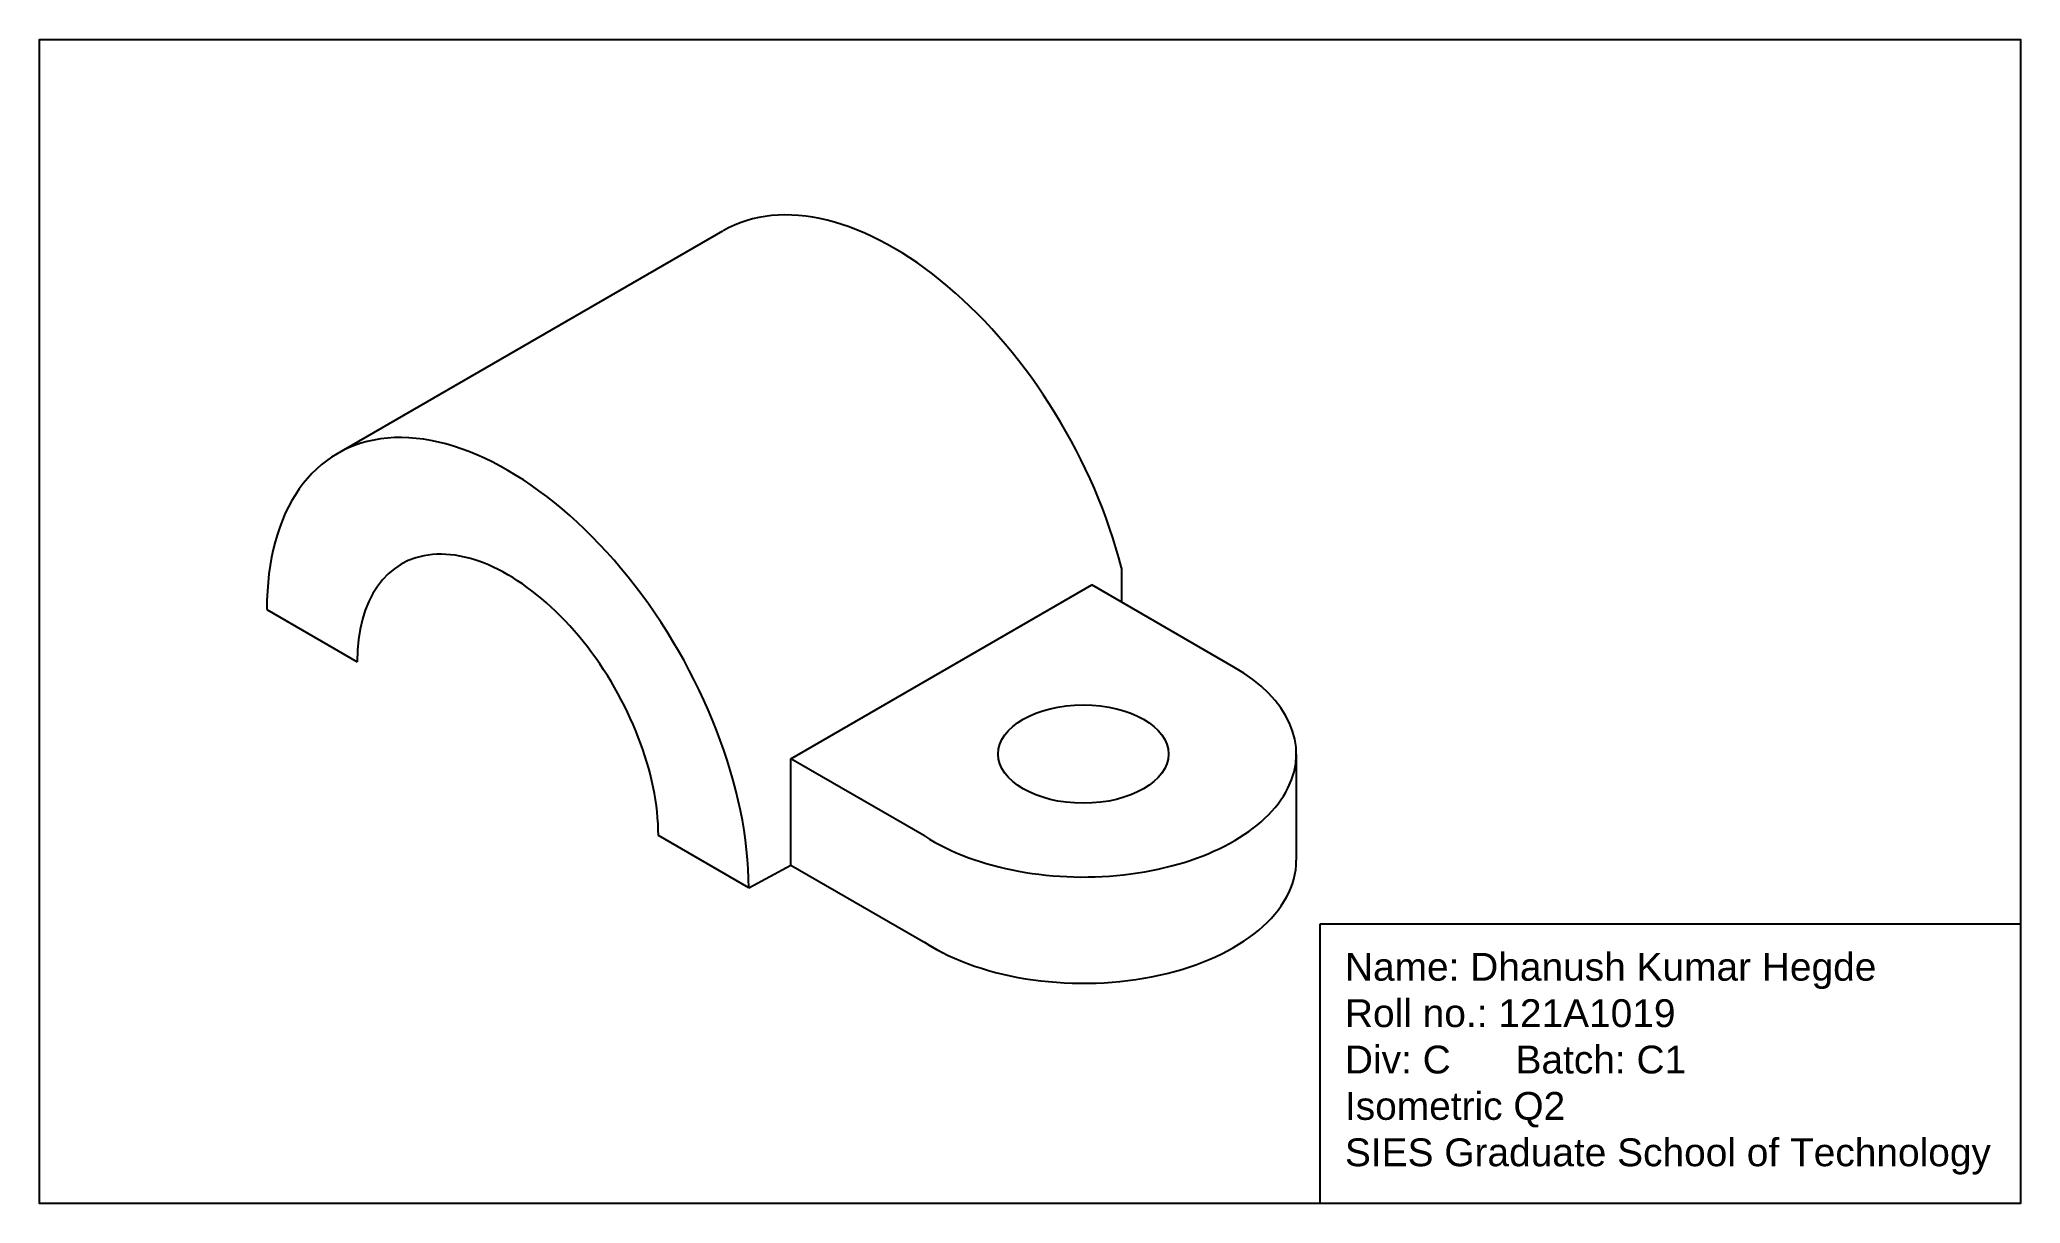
# Model space of a CAD drawing. Header units: millimetres. Extents: x -33 to 252, y -85 to 82.
import ezdxf

# ---------------------------------------------------------------- set-up
doc = ezdxf.new("R2010")
doc.units = ezdxf.units.MM
doc.styles.get("Standard").update_dxf_attribs({"font": 'arial.ttf'})

msp = doc.modelspace()

# ---------------------------------------------------------------- linework, layer by layer
for p, q in [((10.15, 22.43), (65.57, 54.43)), ((122.85, 5.99), (122.85, 1.07)), ((75.32, -21.45), (118.59, 3.53)), ((139.03, -8.27), (118.59, 3.53)), ((0, 0), (12.99, -7.5)), ((75.35, -36.73), (75.32, -21.45)), ((94.55, -32.55), (75.32, -21.45)), ((148, -20.77), (148, -36.05)), ((69.28, -40), (56.29, -32.5)), ((69.28, -40), (75.35, -36.73)), ((75.35, -36.73), (97.2, -49.34))]:
    msp.add_line(p, q)
for points in [[(252.09, -85.36), (-32.67, -85.36), (-32.67, 81.92), (252.09, 81.92)], [(151.41, -45.18), (252.09, -45.18), (252.09, -85.36), (151.41, -85.36)]]:
    msp.add_lwpolyline(points, close=True)
for centre, major_axis, start_param, end_param in [((90.07, 12), (24.49, -42.43), 7.397486, 9.424778), ((34.64, -20), (24.49, -42.43), 0.785398, 3.926991), ((34.64, -20), (15.31, -26.52), 0.785398, 3.926991), ((117.38, -20.77), (-30.62, 0), 0.729289, 3.926991), ((117.38, -36.05), (-30.62, 0), 0.729289, 3.141593)]:
    msp.add_ellipse(centre, major_axis=major_axis, ratio=0.57735, start_param=start_param, end_param=end_param)
msp.add_ellipse((117.38, -20.77), major_axis=(-12.25, 0), ratio=0.57735)

# ---------------------------------------------------------------- texts
at = {"insert": (154.99, -49.35), "char_height": 4, "attachment_point": 1}
msp.add_mtext_dynamic_manual_height_columns('Name: Dhanush Kumar Hegde\\PRoll no.: 121A1019\\PDiv: C      Batch: C1\\PIsometric Q2\\PSIES Graduate School of Technology', width=158.7981, gutter_width=12.5, heights=[0], dxfattribs=at)

doc.saveas('drawing.dxf')
